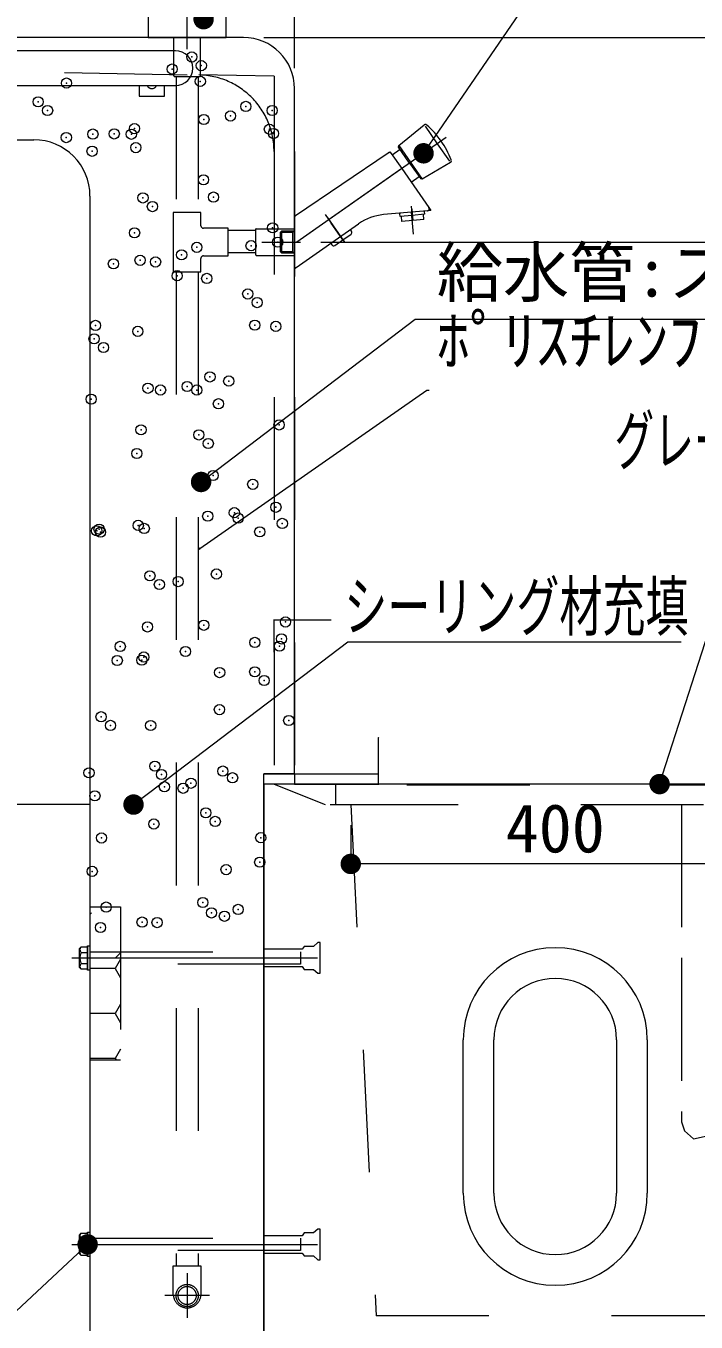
# Model space of a CAD drawing. Units: millimetres at full size, sheet at 1:20. Extents: x -6811 to -1335, y 4070 to 7803.
# Drawn here: x -5619 to -4964, y 4873 to 6141 of the extents above; entities that cross this region are included whole.
import ezdxf
from ezdxf.enums import TextEntityAlignment as Align

# ---------------------------------------------------------------- set-up
doc = ezdxf.new("R2010")
doc.units = ezdxf.units.MM
doc.header["$LTSCALE"] = 20
doc.header["$PDMODE"] = 32
doc.header["$PDSIZE"] = 10
for name, pattern in [('CHAIN', [18.5, 12, -1.5, 3.5, -1.5]), ('CHAIN_DOUBLE_DASH', [23.5, 12, -1.5, 3.5, -1.5, 3.5, -1.5]), ('DASHED', [7.5, 6, -1.5]), ('DASHED_SPACED', [12, 6, -6])]:
    doc.linetypes.add(name, pattern=pattern)
for name, color, linetype, lineweight in [('1', 7, 'Continuous', 13), ('L-0', 8, 'Continuous', 13), ('L-00', 155, 'Continuous', 13), ('寸法', 1, 'Continuous', 13), ('本体', 7, 'Continuous', 13)]:
    doc.layers.add(name, color=color, linetype=linetype, lineweight=lineweight)
doc.styles.add('ＭＳ ゴシック', font='')
doc.styles.get('ＭＳ ゴシック').set_extended_font_data('MS Gothic')

# ---------------------------------------------------------------- blocks, each defined once
blk = doc.blocks.new('filled_dot')
at = {"color": 0, "linetype": 'Continuous', "lineweight": -2, "const_width": 1.25}
blk.add_lwpolyline([(-0.625, 0, 1), (0.625, 0, 1)], format="xyb", close=True, dxfattribs=at)
blk = doc.blocks.new('filled_arrow')
at = {"color": 0, "linetype": 'Continuous', "lineweight": -2}
blk.add_solid([(7.5, 1.25), (0, 0), (7.5, -1.25)], dxfattribs=at)
blk = doc.blocks.new('open_arrow')
at = {"color": 0, "linetype": 'Continuous', "lineweight": -2}
blk.add_lwpolyline([(7.5, 1.25), (0, 0), (7.5, -1.25)], dxfattribs=at)

msp = doc.modelspace()

# ---------------------------------------------------------------- hatches: boundary and pattern name
at = {"layer": '本体'}
h = msp.add_hatch(dxfattribs=at)
h.set_pattern_fill('USER', color=256, style=0, pattern_type=2)
h.set_pattern_definition([(45, (-6879.13, 4264.15), (-2.24506, 2.24506), [120, -120]), (135, (-6879.13, 4264.15), (-2.24506, -2.24506), [120, -120])])
h.paths.add_polyline_path([(-5356.37, 5399.47), (-5356.37, 5409.47), (-5380.24, 5409.47), (-5383.02, 5406.78), (-5382.25, 5409.47), (-5386.37, 5409.47), (-5386.37, 5399.47)])

# ---------------------------------------------------------------- linework, layer by layer
at = {"layer": '1'}
for p, q in [((-5253.41, 5957.09), (-5253.46, 5957.63)), ((-5253.19, 5954.54), (-5253.41, 5957.09)), ((-5229.28, 5956.63), (-5241.23, 5955.58)), ((-5229.84, 5951.56), (-5230.27, 5956.54)), ((-5229.55, 5959.72), (-5229.5, 5959.18)), ((-5229.5, 5959.18), (-5229.28, 5956.63)), ((-5241.23, 5955.58), (-5253.19, 5954.54)), ((-5252.19, 5954.62), (-5251.75, 5949.64)), ((-5240.8, 5950.6), (-5251.75, 5949.64)), ((-5229.84, 5951.56), (-5240.8, 5950.6)), ((-5317.06, 5926.1), (-5309.08, 5931.7)), ((-5309.08, 5931.7), (-5301.09, 5937.29)), ((-5300.6, 5940.07), (-5301.74, 5941.71)), ((-5320.99, 5928.23), (-5319.85, 5926.59))]:
    msp.add_line(p, q, dxfattribs=at)
at = {"layer": '1', "color": 2}
for p, q in [((-5253.15, 5957.65), (-5253.41, 5957.09)), ((-5229.5, 5959.18), (-5229.86, 5959.69))]:
    msp.add_line(p, q, dxfattribs=at)
at = {"layer": '1', "color": 4, "linetype": 'CHAIN_DOUBLE_DASH'}
for p, q in [((-5240.8, 5950.6), (-5242.01, 5964.45)), ((-5241.75, 5961.56), (-5240.8, 5950.6)), ((-5309.08, 5931.7), (-5320.55, 5948.08))]:
    msp.add_line(p, q, dxfattribs=at)
at = {"layer": '1'}
for centre, start, end in [((-5302.24, 5938.93), 305, 35), ((-5318.21, 5927.74), 215, 305)]:
    msp.add_arc(centre, 2, start, end, dxfattribs=at)
at = {"layer": 'L-0'}
for p, q in [((-5556.37, 5272.01), (-5554.91, 5273.47)), ((-5531.55, 5229.47), (-5526.37, 5234.65))]:
    msp.add_line(p, q, dxfattribs=at)
at = {"layer": 'L-00'}
for p, q in [((-5526.37, 5228.38), (-5531.7, 5219.16)), ((-5531.7, 5219.16), (-5556.37, 5219.16)), ((-5531.7, 5219.16), (-5526.37, 5209.93)), ((-5526.37, 5184.39), (-5531.7, 5175.16)), ((-5531.7, 5175.16), (-5556.37, 5175.16)), ((-5531.7, 5175.16), (-5526.37, 5165.94)), ((-5526.37, 5140.39), (-5531.7, 5131.17)), ((-5531.7, 5131.17), (-5556.37, 5131.17)), ((-5531.7, 5131.17), (-5530.72, 5129.47))]:
    msp.add_line(p, q, dxfattribs=at)
at = {"layer": '寸法'}
for p, q in [((-5356.37, 6099.47), (-5356.37, 6390.97)), ((-5386.37, 6129.47), (-4220.11, 6129.47)), ((-5386.37, 6129.47), (-4297.01, 6129.47)), ((-5330.62, 5929.47), (-4297.01, 5929.47)), ((-5301.37, 5359.47), (-5301.37, 5321.42)), ((-4901.37, 5321.42), (-5301.37, 5321.42))]:
    msp.add_line(p, q, dxfattribs=at)
for points in [[(-5230.19, 6016.23), (-5218.9, 6032.74), (-5117.26, 6181.39), (-4443.26, 6181.39)], [(-5447.72, 5694.87), (-5431.79, 5706.97), (-5238.26, 5853.9), (-4199.51, 5853.9)], [(-4999.37, 5399.47), (-4993.23, 5418.51), (-4929.26, 5616.9), (-4379.26, 5616.9)], [(-5513.79, 5379.46), (-5497.86, 5391.55), (-5304.34, 5538.48), (-4978.26, 5538.48)], [(-5558.67, 4949.47), (-5573.28, 4935.82), (-5768.93, 4753.03), (-6425.26, 4753.03)]]:
    msp.add_lwpolyline(points, dxfattribs=at)
at = {"layer": '本体'}
for p, q in [((-5461.37, 6117.97), (-5461.37, 6179.47)), ((-5406.37, 6129.47), (-5856.37, 6129.47)), ((-5472.87, 6116.47), (-5995.87, 6116.47)), ((-5376.37, 6091.5), (-5450.02, 6092.83)), ((-5376.37, 6091.5), (-5376.37, 6017.84)), ((-5995.87, 6082.47), (-5472.87, 6082.47)), ((-5254.43, 6023.77), (-5229.63, 6043.94)), ((-5228.75, 6042.69), (-5216.79, 6025.61)), ((-5801.37, 6029.47), (-5611.37, 6029.47)), ((-5208.16, 6031.66), (-5354.09, 5929.47)), ((-5252.97, 6019.81), (-5260.75, 6014.36)), ((-5254.69, 6022.27), (-5254.43, 6023.77)), ((-5243.79, 6006.71), (-5254.69, 6022.27)), ((-5254.43, 6023.77), (-5231.39, 5990.88)), ((-5216.79, 6025.61), (-5204.83, 6008.54)), ((-5355.49, 5955.52), (-5264.68, 6016.55)), ((-5261.92, 6016.03), (-5251.58, 6001.26)), ((-5260.9, 6014.57), (-5260.75, 6014.36)), ((-5203.96, 6007.28), (-5231.39, 5990.88)), ((-5251.58, 6001.26), (-5354.09, 5929.47)), ((-5251.58, 6001.26), (-5224.88, 5963.14)), ((-5243.79, 6006.71), (-5232.9, 5991.14)), ((-5242.4, 5988.15), (-5234.62, 5993.6)), ((-5242.4, 5988.15), (-5242.25, 5987.95)), ((-5231.39, 5990.88), (-5232.9, 5991.14)), ((-5326.28, 5956.27), (-5311.37, 5934.97)), ((-5226.35, 5960), (-5269.32, 5956.24)), ((-5242.37, 5958.6), (-5240.49, 5937.07)), ((-5356.37, 5953.86), (-5356.37, 5939.95)), ((-5354.8, 5904.57), (-5293.64, 5947.39)), ((-5324.56, 5953.81), (-5307.37, 5929.26)), ((-5369.21, 5939.95), (-5370.37, 5938.79)), ((-5358.38, 5938.79), (-5370.37, 5938.79)), ((-5370.37, 5938.79), (-5370.37, 5929.47)), ((-5356.37, 5939.95), (-5369.21, 5939.95)), ((-5369.21, 5939.95), (-5369.21, 5918.99)), ((-5358.38, 5938.79), (-5358.38, 5939.95)), ((-5356.37, 5939.95), (-5358.38, 5938.79)), ((-5358.38, 5938.79), (-5358.38, 5920.15)), ((-5388.37, 5929.47), (-5354.09, 5929.47)), ((-5370.37, 5929.47), (-5370.37, 5920.15)), ((-5370.37, 5920.15), (-5358.38, 5920.15)), ((-5370.37, 5920.15), (-5369.21, 5918.99)), ((-5369.21, 5918.99), (-5356.37, 5918.99)), ((-5358.38, 5918.99), (-5358.38, 5920.15)), ((-5358.38, 5920.15), (-5356.37, 5918.99)), ((-5356.37, 5929.47), (-5356.37, 5895.83)), ((-5356.37, 5918.99), (-5356.37, 5905.38)), ((-5376.37, 5528.51), (-5376.37, 5560.32)), ((-5376.37, 5560.14), (-5320.57, 5560.14)), ((-5356.37, 5409.54), (-5356.37, 5560.32)), ((-5274.2, 5399.47), (-5274.2, 5445)), ((-5274.2, 5445), (-5274.02, 5445)), ((-5356.37, 5409.47), (-5386.37, 5409.47)), ((-5356.37, 5409.47), (-5356.37, 5399.47)), ((-5356.31, 5409.47), (-5274.02, 5409.47)), ((-5356.31, 5399.47), (-5274.02, 5399.47)), ((-5576.37, 5379.47), (-6564, 5379.47)), ((-5556.37, 5379.47), (-5576.37, 5379.47)), ((-5564.87, 5234.95), (-5558.67, 5234.95)), ((-5564.87, 5224), (-5558.67, 5224)), ((-5191.37, 4999.47), (-5191.37, 5149.47)), ((-5161.37, 4999.47), (-5161.37, 5149.47)), ((-5041.37, 5149.47), (-5041.37, 4999.47)), ((-5011.37, 5149.47), (-5011.37, 4999.47)), ((-5564.87, 4954.95), (-5558.67, 4954.95)), ((-5564.87, 4944), (-5558.67, 4944))]:
    msp.add_line(p, q, dxfattribs=at)
at = {"layer": '本体', "color": 4, "linetype": 'DASHED_SPACED'}
for p, q in [((-5474.37, 6091.97), (-5474.37, 6128.97)), ((-5473.87, 6129.47), (-5448.87, 6129.47)), ((-5448.37, 6091.97), (-5448.37, 6128.97)), ((-5473.87, 6091.47), (-5448.87, 6091.47)), ((-5472.22, 6091.47), (-5472.22, 5958.47)), ((-5450.52, 6091.47), (-5450.52, 5958.47)), ((-5394.37, 5940.69), (-5421.37, 5940.69)), ((-5394.37, 5941.97), (-5394.37, 5916.97)), ((-5393.87, 5942.47), (-5356.87, 5942.47)), ((-5394.37, 5918.99), (-5421.37, 5918.99)), ((-5393.87, 5916.47), (-5356.87, 5916.47)), ((-5472.22, 5900.47), (-5472.22, 4928.47)), ((-5450.52, 5900.47), (-5450.52, 4928.47))]:
    msp.add_line(p, q, dxfattribs=at)
at = {"layer": '本体', "linetype": 'DASHED_SPACED'}
for p, q in [((-5821.37, 6099.5), (-5450.02, 6092.83)), ((-5376.37, 6017.84), (-5376.37, 5409.47)), ((-5356.37, 6017.84), (-5356.37, 5399.47)), ((-5376.37, 5399.47), (-5326.37, 5379.47)), ((-5321.37, 5379.47), (-5301.37, 5379.47)), ((-5301.37, 5379.47), (-5276.37, 4879.47)), ((-5556.37, 5229.47), (-5506.37, 5229.47)), ((-4926.37, 4879.47), (-5276.37, 4879.47))]:
    msp.add_line(p, q, dxfattribs=at)
at = {"layer": '本体', "linetype": 'CHAIN_DOUBLE_DASH'}
for p, q in [((-5264.68, 6016.55), (-5263.05, 6017.64)), ((-5263.05, 6017.64), (-5261.92, 6016.03)), ((-5222.9, 5960.3), (-5226.35, 5960)), ((-5224.88, 5963.14), (-5222.9, 5960.3)), ((-5356.37, 5954.93), (-5355.49, 5955.52)), ((-5356.37, 5954.93), (-5356.37, 5953.86)), ((-5356.37, 5905.38), (-5356.37, 5903.46)), ((-5356.37, 5903.46), (-5354.8, 5904.57))]:
    msp.add_line(p, q, dxfattribs=at)
at = {"layer": '本体', "color": 132, "linetype": 'DASHED_SPACED'}
for p, q in [((-5356.37, 5941.97), (-5356.37, 5916.97)), ((-5403.37, 5918.99), (-5421.37, 5918.99)), ((-5354.09, 5929.47), (-5350.62, 5929.47))]:
    msp.add_line(p, q, dxfattribs=at)
at = {"layer": '本体', "linetype": 'CHAIN'}
for p, q in [((-5573.97, 5229.47), (-5321.61, 5229.47)), ((-5573.97, 4949.47), (-5321.61, 4949.47)), ((-5461.37, 4921.44), (-5461.37, 4877.5)), ((-5439.4, 4899.47), (-5483.34, 4899.47))]:
    msp.add_line(p, q, dxfattribs=at)
at = {"layer": '本体'}
for points in [[(-5499.52, 6129.47), (-5423.22, 6129.47), (-5423.22, 6179.47), (-5499.52, 6179.47)], [(-5386.37, 4829.47), (-4816.37, 4829.47), (-4816.37, 5389.47), (-4826.37, 5399.47), (-5386.37, 5399.47)], [(-5564.87, 5240.42), (-5558.67, 5240.42), (-5558.67, 5218.52), (-5564.87, 5218.52), (-5566.67, 5220.32), (-5566.67, 5238.62)], [(-5558.67, 5241.47), (-5556.37, 5241.47), (-5556.37, 5217.47), (-5558.67, 5217.47)], [(-5564.87, 4960.42), (-5558.67, 4960.42), (-5558.67, 4938.52), (-5564.87, 4938.52), (-5566.67, 4940.32), (-5566.67, 4958.62)], [(-5558.67, 4961.47), (-5556.37, 4961.47), (-5556.37, 4937.47), (-5558.67, 4937.47)]]:
    msp.add_lwpolyline(points, close=True, dxfattribs=at)
for points in [[(-5508.37, 6082.47), (-5508.37, 6071.97), (-5483.37, 6071.97), (-5483.37, 6082.47)], [(-5386.37, 5389.47), (-5386.37, 5409.47), (-5356.37, 5409.47), (-5356.37, 6079.47)], [(-5556.37, 5974.47), (-5556.37, 4829.47), (-5386.37, 4829.47), (-5386.37, 5399.47)], [(-5450.52, 5628.72), (-5448.88, 5629.86), (-5226.82, 5784.66), (-5224.82, 5784.66)]]:
    msp.add_lwpolyline(points, dxfattribs=at)
at = {"layer": '本体', "color": 4, "linetype": 'DASHED_SPACED'}
for points in [[(-5447.87, 5945.47), (-5447.87, 5958.47), (-5474.87, 5958.47), (-5474.87, 5900.47), (-5468.87, 5900.47)], [(-5445.37, 5915.97), (-5421.37, 5915.97), (-5421.37, 5942.97), (-5445.37, 5942.97)], [(-5468.87, 5900.47), (-5447.87, 5900.47), (-5447.87, 5913.47)], [(-5474.87, 4899.47), (-5474.87, 4928.47), (-5447.87, 4928.47), (-5447.87, 4899.47)]]:
    msp.add_lwpolyline(points, dxfattribs=at)
at = {"layer": '本体', "linetype": 'DASHED_SPACED'}
msp.add_lwpolyline([(-5316.37, 5398.47), (-5316.37, 5379.47), (-4886.37, 5379.47), (-4886.37, 5398.47)], close=True, dxfattribs=at)
at = {"layer": '本体', "linetype": 'DASHED'}
msp.add_lwpolyline([(-4977.95, 5379.47), (-4977.95, 5069.19), (-4974.99, 5060.34), (-4966.13, 5052.75), (-4952.84, 5055.7), (-4948.52, 5063.08), (-4946.54, 5076.36), (-4946.09, 5102.93), (-4945.26, 5276.35)], dxfattribs=at)
at = {"layer": '本体', "linetype": 'DASHED_SPACED'}
msp.add_lwpolyline([(-5556.37, 5279.47), (-5526.37, 5279.47), (-5526.37, 5129.47), (-5556.37, 5129.47)], dxfattribs=at)
at = {"layer": '本体', "color": 251, "linetype": 'DASHED_SPACED'}
for points in [[(-5556.37, 5235.47), (-5350.37, 5235.47), (-5350.37, 5223.47), (-5556.37, 5223.47)], [(-5556.37, 4955.47), (-5350.37, 4955.47), (-5350.37, 4943.47), (-5556.37, 4943.47)]]:
    msp.add_lwpolyline(points, dxfattribs=at)
for points in [[(-5349, 5220.98), (-5346.77, 5218.35), (-5337.83, 5218.35), (-5333.57, 5214.47), (-5331.39, 5214.47), (-5331.39, 5244.48), (-5333.57, 5244.48), (-5337.83, 5240.6), (-5346.77, 5240.6), (-5349, 5237.97), (-5386.37, 5237.97), (-5386.37, 5220.98)], [(-5349, 4940.98), (-5346.77, 4938.35), (-5337.83, 4938.35), (-5333.57, 4934.47), (-5331.39, 4934.47), (-5331.39, 4964.48), (-5333.57, 4964.48), (-5337.83, 4960.6), (-5346.77, 4960.6), (-5349, 4957.97), (-5386.37, 4957.97), (-5386.37, 4940.98)]]:
    msp.add_lwpolyline(points, close=True, dxfattribs=at)
at = {"layer": '本体', "color": 4, "linetype": 'DASHED_SPACED'}
for radius in [10.85, 8.85]:
    msp.add_circle((-5461.37, 4899.47), radius, dxfattribs=at)
for centre, radius, start, end in [((-5473.87, 6128.97), 0.5, 90, 180), ((-5448.87, 6128.97), 0.5, 0, 90), ((-5473.87, 6091.97), 0.5, 180, 270), ((-5448.87, 6091.97), 0.5, 270, 0), ((-5445.37, 5945.47), 2.5, 180, 270), ((-5445.37, 5913.47), 2.5, 90, 180), ((-5461.37, 4901.02), 13.59, 186.53051, 353.46949)]:
    msp.add_arc(centre, radius, start, end, dxfattribs=at)
at = {"layer": '本体'}
for centre, radius, start, end in [((-5406.37, 6079.47), 50, 0, 90), ((-5472.87, 6099.47), 17, 270, 90), ((-5228.37, 6042.39), 2, 90, 129.12768), ((-5228.37, 6042.39), 2, 48.39342, 90), ((-5286.8, 5976.59), 90, 35, 48.39342), ((-5611.37, 5974.47), 55, 0, 90), ((-5286.8, 5976.59), 90, 21.60658, 35), ((-5263.56, 6014.89), 2, 35, 123.9), ((-5204.98, 6009), 2, 300.87232, 0), ((-5204.98, 6009), 2, 0, 21.60658), ((-5226.52, 5961.99), 2, 275, 305), ((-5226.52, 5961.99), 2, 305, 35), ((-5354.37, 5953.86), 2, 123.9, 180), ((-5264.96, 5906.43), 50, 95, 125), ((-5355.37, 5905.38), 1, 180, 270), ((-5355.37, 5905.38), 1, 270, 305), ((-5554.13, 5229.47), 12.06, 152.99042, 207.00958), ((-5562.62, 5237.69), 3.54, 129.43206, 230.56794), ((-5101.37, 5149.47), 90, 0, 180), ((-5562.62, 5221.26), 3.54, 129.43206, 230.56794), ((-5101.37, 5149.47), 60, 0, 180), ((-5101.37, 4999.47), 90, 180, 0), ((-5101.37, 4999.47), 60, 180, 0), ((-5562.62, 4957.69), 3.54, 129.43206, 230.56794), ((-5554.13, 4949.47), 12.06, 152.99042, 207.00958), ((-5562.62, 4941.26), 3.54, 129.43206, 230.56794)]:
    msp.add_arc(centre, radius, start, end, dxfattribs=at)
at = {"layer": '本体', "linetype": 'DASHED_SPACED'}
for centre, radius, start, end in [((-5451.37, 6017.84), 75, 0, 88.97075), ((-5495.87, 6084.47), 5, 203.57818, 336.42182)]:
    msp.add_arc(centre, radius, start, end, dxfattribs=at)
at = {"layer": '本体', "color": 132, "linetype": 'DASHED_SPACED'}
for centre, start, end in [((-5393.87, 5941.97), 90, 180), ((-5356.87, 5941.97), 0, 90), ((-5393.87, 5916.97), 180, 270), ((-5356.87, 5916.97), 270, 0)]:
    msp.add_arc(centre, 0.5, start, end, dxfattribs=at)
at = {"layer": '本体', "color": 4}
for p in [(-5456.74, 6110.4), (-5476, 6098.61), (-5447.52, 6101.95), (-5579.38, 6084.92), (-5448.5, 6086.59), (-5607.04, 6066.51), (-5597.83, 6058.07), (-5418.92, 6052.72), (-5404.02, 6062.09), (-5378.27, 6058.07), (-5512.86, 6040.35), (-5444.95, 6049.29), (-5579.53, 6031.58), (-5553.51, 6035), (-5532.61, 6035.19), (-5515.93, 6034.84), (-5380.89, 6039.71), (-5376.9, 6035.48), (-5554.33, 6018.21), (-5511.52, 6021.76), (-5445.35, 5990.25), (-5504.56, 5972.61), (-5495.34, 5964.16), (-5435.62, 5973.4), (-5377.74, 5943.37), (-5512.78, 5938.5), (-5398.85, 5925.91), (-5372.82, 5929.33), (-5466.76, 5916.97), (-5451.84, 5924.3), (-5533.43, 5908.19), (-5507.41, 5911.61), (-5492.23, 5909.99), (-5471.14, 5896.56), (-5442.2, 5893.91), (-5402.08, 5878.7), (-5392.86, 5870.25), (-5550.94, 5847.92), (-5509.63, 5842.16), (-5395.24, 5848.2), (-5374.59, 5847.03), (-5552.38, 5834.81), (-5543.17, 5826.37), (-5499.67, 5786.51), (-5461.31, 5788.23), (-5439.05, 5797.57), (-5420.66, 5793.58), (-5555.25, 5775.86), (-5487.33, 5784.8), (-5451.85, 5784.78), (-5430.76, 5771.35), (-5371.44, 5750.69), (-5506.48, 5745.82), (-5449.9, 5740.91), (-5440.69, 5732.46), (-5510.56, 5722.71), (-5435.9, 5701.22), (-5397.19, 5692.6), (-5441.23, 5661.41), (-5415.21, 5664.84), (-5374.56, 5670.19), (-5549.8, 5647.12), (-5547.49, 5648.72), (-5509.15, 5652.47), (-5503.33, 5649.48), (-5411.46, 5659.58), (-5368.29, 5654.34), (-5546.09, 5645.86), (-5390.38, 5646.15), (-5497.73, 5603.12), (-5470.18, 5597.51), (-5432.75, 5604.88), (-5488.51, 5594.67), (-5500.18, 5553.14), (-5445.01, 5554.81), (-5365.14, 5558), (-5526.79, 5534.09), (-5395.13, 5538.02), (-5371.08, 5534.37), (-5369.11, 5541.45), (-5505.7, 5520.66), (-5503.7, 5523.73), (-5463.05, 5529.08), (-5529.72, 5520.3), (-5429.6, 5508.54), (-5395.25, 5509.21), (-5386.03, 5500.76), (-5429.8, 5472.3), (-5545.55, 5465.33), (-5361.99, 5461.66), (-5536.34, 5456.88), (-5497.03, 5456.8), (-5557.33, 5410.53), (-5492.84, 5417.02), (-5486.41, 5408.88), (-5426.45, 5412.2), (-5483.62, 5396.92), (-5465.32, 5395.45), (-5457.6, 5400.34), (-5416.95, 5405.69), (-5551.54, 5387.97), (-5443.07, 5371.42), (-5493.88, 5360.46), (-5433.86, 5362.97), (-5545.13, 5346.81), (-5389.42, 5347.09), (-5390.36, 5323.11), (-5554.18, 5314.19), (-5423.3, 5315.86), (-5446.03, 5283.68), (-5540.66, 5279.23), (-5437.52, 5273.53), (-5424.94, 5270.25), (-5411.5, 5276.95), (-5546.09, 5259.23), (-5505.44, 5264.59), (-5490.73, 5264.11)]:
    msp.add_point(p, dxfattribs=at)

# ---------------------------------------------------------------- block references
at = {"layer": '寸法', "xscale": 8, "yscale": 8}
for p, rotation in [((-5445.26, 6147.36), 37.2), ((-5230.19, 6016.23), 55.6), ((-5447.72, 5694.87), 37.2), ((-4999.37, 5399.47), 72.1), ((-5513.79, 5379.46), 37.2), ((-5558.67, 4949.47), 223.1)]:
    msp.add_blockref('filled_dot', p, dxfattribs=dict(at, rotation=rotation))
msp.add_blockref('filled_dot', (-5301.37, 5321.42), dxfattribs=at)
at = {"layer": '本体'}
for name, p, xscale, yscale, rotation in [('open_arrow', (-5450.52, 5628.72), 0.267, 0.267, 34.9), ('filled_arrow', (-5356.37, 5560.14), 0.024, 0.024, 180), ('filled_arrow', (-5274.2, 5409.47), 0.024, 0.024, 270), ('filled_arrow', (-5274.2, 5399.47), 0.024, 0.024, 90)]:
    msp.add_blockref(name, p, dxfattribs=dict(at, xscale=xscale, yscale=yscale, rotation=rotation))
at = {"layer": '本体', "xscale": 0.024, "yscale": 0.024}
msp.add_blockref('filled_arrow', (-5376.37, 5560.14), dxfattribs=at)

# ---------------------------------------------------------------- texts
at = {"layer": '寸法', "color": 3, "style": 'ＭＳ ゴシック'}
for s, p in [('給水管:ステンレス管15A', (-5217.32, 5923.58)), ('ﾎﾟﾘｽﾁﾚﾝﾌｫｰﾑ保温材巻き', (-5217.32, 5856.91))]:
    msp.add_text(s, height=47.47, dxfattribs=at).set_placement(p, align=Align.TOP_LEFT)
for s, width, p in [('グレーチング：430×430×19(普通目)', 0.6, (-5043.47, 5697.51)), ('シーリング材充填', 0.65, (-5307.75, 5535.39))]:
    msp.add_text(s, height=47.47, dxfattribs=dict(at, width=width)).set_placement(p, align=Align.BOTTOM_LEFT)
at = {"layer": '寸法', "style": 'ＭＳ ゴシック'}
msp.add_text('400', height=47.47, dxfattribs=at).set_placement((-5101.37, 5356.42), align=Align.MIDDLE_CENTER)
at = {"layer": '本体', "style": 'ＭＳ ゴシック'}
for s, p in [('20.0000', (-5320.02, 5560.14)), ('10.0000', (-5273.49, 5445))]:
    msp.add_text(s, height=0.171, dxfattribs=at).set_placement(p, align=Align.MIDDLE_CENTER)

doc.saveas('drawing.dxf')
